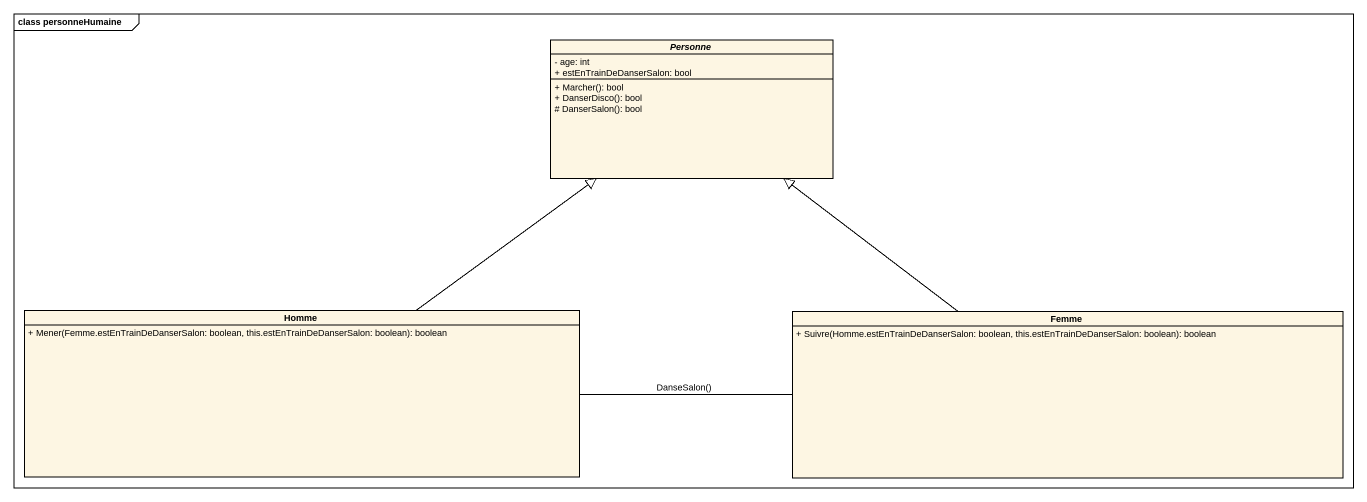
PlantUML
@startuml
mainframe class personneHumaine
hide circle
hide empty members
skinparam classAttributeIconSize 0
abstract class Personne {
  - age: int
  + estEnTrainDeDanserSalon: bool
  + Marcher(): bool
  + DanserDisco(): bool
  # DanserSalon(): bool
}
class Homme {
  + Mener(Femme.estEnTrainDeDanserSalon: boolean, this.estEnTrainDeDanserSalon: boolean): boolean
}
class Femme {
  + Suivre(Homme.estEnTrainDeDanserSalon: boolean, this.estEnTrainDeDanserSalon: boolean): boolean
}
Homme -up-|> Personne
Homme -right- Femme : DanseSalon()
Femme -up-|> Personne
@enduml
